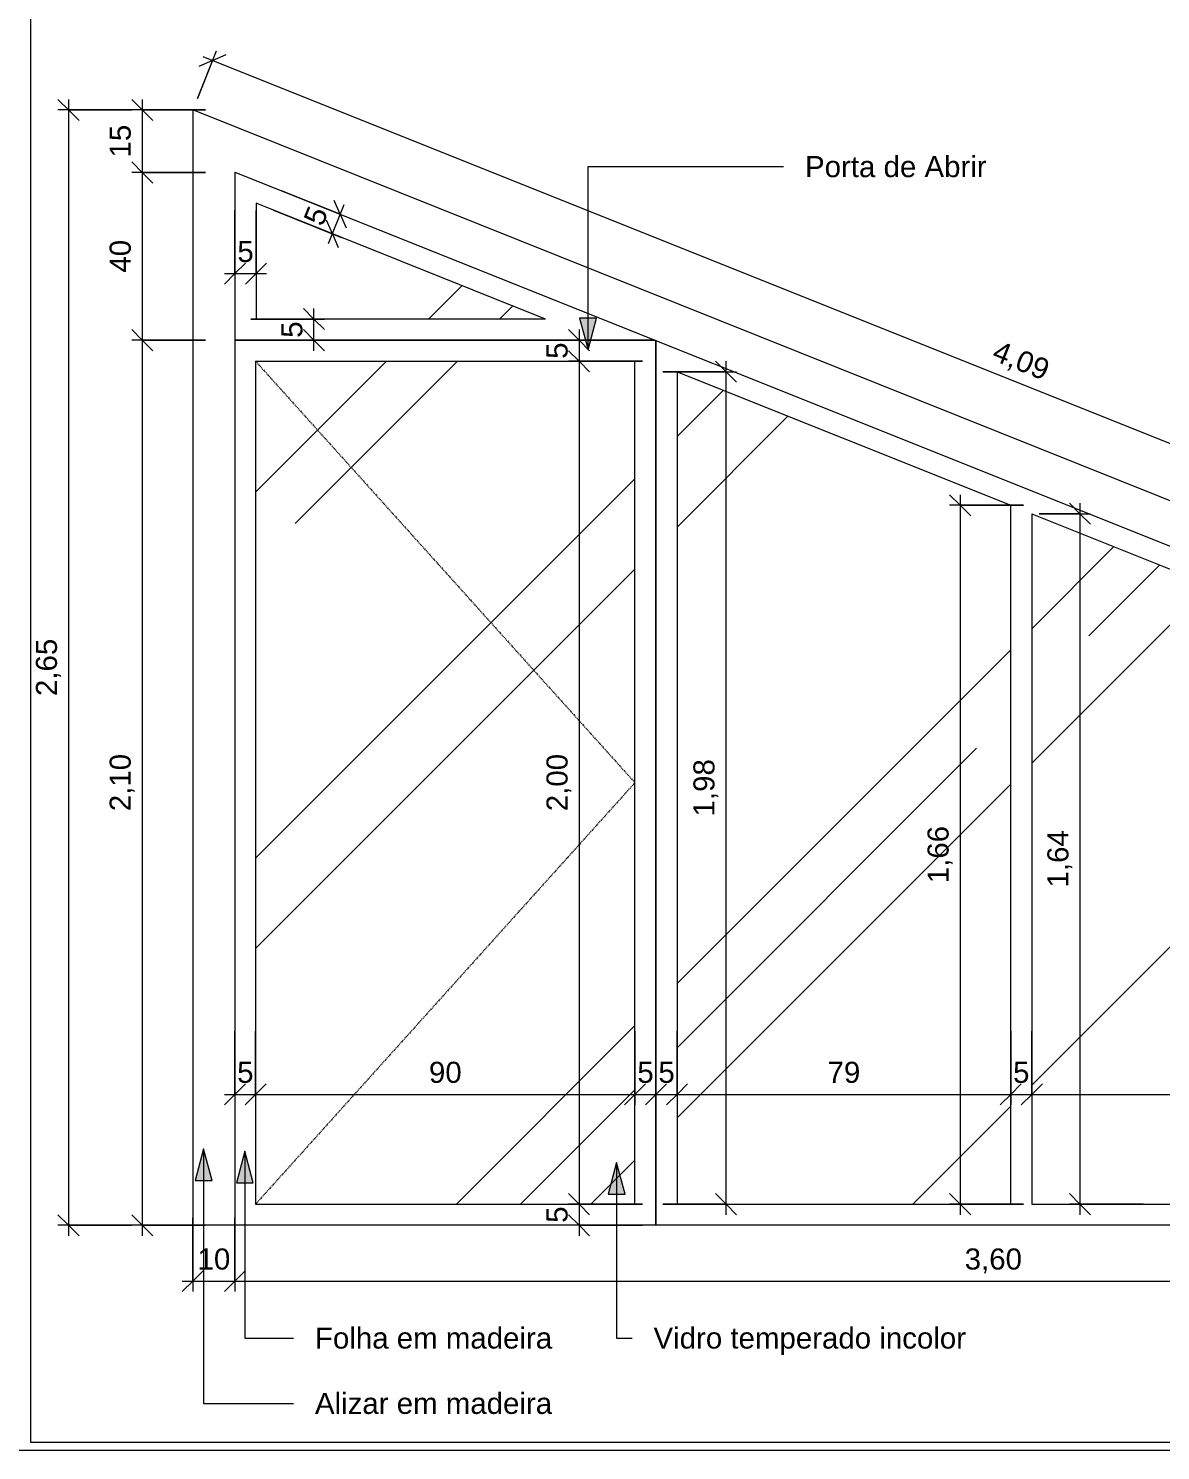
# Model space of a CAD drawing. Header units: millimetres. Extents: x 502 to 50962, y -45 to 5297.
# Drawn here: x 27189 to 29875, y -45 to 3329 of the extents above; entities that cross this region are included whole.
import ezdxf

# ---------------------------------------------------------------- set-up
doc = ezdxf.new("R2010")
doc.units = ezdxf.units.MM
doc.linetypes.add('Overhead', pattern=[3.96875, 2.38125, -1.5875])
for name, color, linetype, lineweight in [('A-ANNO-DIMS', 211, 'Continuous', 9), ('A-ANNO-DIMS-25', 211, 'Continuous', 9), ('A-DETL-THIN', 151, 'Continuous', 9), ('A-DOOR', 31, 'Continuous', 25), ('A-FLOR-OVHD', 1, 'Overhead', 9), ('G-ANNO-TEXT', 231, 'Continuous', 9)]:
    doc.layers.add(name, color=color, linetype=linetype, lineweight=lineweight)
doc.styles.add('@Arial Unicode MS', font='', dxfattribs={"height": 50})
doc.styles.add('Arial_2', font='arial.ttf', dxfattribs={"height": 50})
doc.styles.get('@Arial Unicode MS').set_extended_font_data('@Arial Unicode MS')
doc.dimstyles.new('CRT_-__Metros_-_Linha_de_chamada_3_5_mm', dxfattribs={"dimscale": 304.8, "dimtxt": 50.292243, "dimasz": 0.164042, "dimexe": 0.082021, "dimexo": 0.0625, "dimgap": 0.04101, "dimtad": 1, "dimlfac": 0.001, "dimrnd": 0.01, "dimzin": 0, "dimdsep": 46, "dimtxsty": '@Arial Unicode MS', "dimblk1": 'OBLIQUE', "dimblk2": 'OBLIQUE', "dimsah": 1, "dimcen": 0.09, "dimdle": 0.082021, "dimazin": 0, "dimtfac": 1, "dimtdec": 4, "dimtix": 1, "dimtmove": 0, "dimatfit": 3, "dimfxl": 0.492126, "dimfxlon": 1, "dimtvp": 1, "dimtolj": 1, "dimtzin": 0, "dimarcsym": 2})
doc.dimstyles.new('CRT_-__Metros_-_Linha_de_chamada_3_5_mm_1', dxfattribs={"dimscale": 304.8, "dimtxt": 50.292243, "dimasz": 0.164042, "dimexe": 0.082021, "dimexo": 0.0625, "dimgap": 0.04101, "dimtad": 1, "dimdec": 0, "dimlfac": 0.1, "dimdsep": 46, "dimtxsty": '@Arial Unicode MS', "dimblk1": 'OBLIQUE', "dimblk2": 'OBLIQUE', "dimsah": 1, "dimcen": 0.09, "dimdle": 0.082021, "dimazin": 0, "dimtfac": 1, "dimtdec": 4, "dimtix": 1, "dimtmove": 0, "dimatfit": 3, "dimfxl": 0.492126, "dimfxlon": 1, "dimtvp": 1, "dimtolj": 1, "dimtzin": 0, "dimarcsym": 2})
pattern_1 = [(45, (12309.4, 489.3), (969.87, 2586.3), [17145, -2286, 5715, -1143]), (45, (13829.6, 1060.8), (-1883.16, 266.7), [3429, -377.2, 6858, -857.25]), (45, (12880.9, 1460.8), (3661.25, 4744.27), [9144, -1600.2, 4572, -1143])]

# ---------------------------------------------------------------- blocks, each defined once
blk = doc.blocks.new('Family - ___-4161204-DETALHAMENTO DE PORTAS 02')
at = {"lineweight": 9}
h = blk.add_hatch(dxfattribs=at)
h.set_pattern_fill('FP_15', color=254, style=0, pattern_type=2)
h.set_pattern_definition(pattern_1)
h.paths.add_polyline_path([(14058.4, 539.3), (14058.4, 1514.2), (13267.7, 1830.6), (13267.7, 539.3)])
h.paths.add_polyline_path([(13217.7, 539.3), (13217.7, 1850.7), (12401.1, 2177.5), (12401.1, 539.3)])
h.paths.add_polyline_path([(12351.1, 539.3), (12351.1, 2197.5), (11559.4, 2514.3), (11559.4, 539.3)])
h.paths.add_polyline_path([(11247.2, 2639.3), (10560.4, 2914.1), (10560.4, 2639.3), (10746.5, 2639.3)])
at = {"layer": 'A-DOOR', "lineweight": 9}
h = blk.add_hatch(dxfattribs=at)
h.set_pattern_fill('FP_15', color=256, style=0, pattern_type=2)
h.set_pattern_definition(pattern_1)
h.paths.add_polyline_path([(10559.4, 539.3), (11459.4, 539.3), (11459.4, 2539.3), (10559.4, 2539.3), (10559.4, 1439.3)])
for p, q in [((10410.4, 3135.7), (10410.4, 489.3)), ((14208.4, 1615.7), (10410.4, 3135.7)), ((10510.4, 2988), (10510.4, 489.3)), ((10510.4, 2988), (14108.4, 1548.1)), ((11247.2, 2639.3), (10560.4, 2914.1)), ((10560.4, 2914.1), (10560.4, 2639.3)), ((11247.2, 2639.3), (10560.4, 2639.3)), ((11506.7, 2589.3), (10510.4, 2589.3)), ((10510.4, 2589.3), (11506.7, 2589.3)), ((11509.4, 489.3), (11509.4, 2588.2)), ((11509.4, 2588.2), (11509.4, 489.3)), ((10559.4, 2539.3), (10559.4, 539.3)), ((10559.4, 2539.3), (11459.4, 2539.3)), ((11459.4, 539.3), (11459.4, 2539.3)), ((11559.4, 2514.3), (11559.4, 539.3)), ((11559.4, 2514.3), (12351.1, 2197.5)), ((12351.1, 539.3), (12351.1, 2197.5)), ((12401.1, 2177.5), (12401.1, 539.3)), ((12401.1, 2177.5), (13217.7, 1850.7)), ((13217.7, 539.3), (13217.7, 1850.7)), ((13267.7, 1830.6), (13267.7, 539.3)), ((14058.4, 1514.2), (13267.7, 1830.6)), ((14208.4, 489.3), (14208.4, 1615.7)), ((14108.4, 1548.1), (14108.4, 489.3)), ((14058.4, 539.3), (14058.4, 1514.2)), ((10559.4, 539.3), (11459.4, 539.3)), ((11559.4, 539.3), (12351.1, 539.3)), ((12401.1, 539.3), (13217.7, 539.3)), ((13267.7, 539.3), (14058.4, 539.3)), ((10510.4, 489.3), (10410.4, 489.3)), ((11509.4, 489.3), (10510.4, 489.3)), ((11509.4, 489.3), (10539.4, 489.3)), ((14108.4, 489.3), (11509.4, 489.3)), ((14108.4, 489.3), (14208.4, 489.3))]:
    blk.add_line(p, q, dxfattribs=at)
blk = doc.blocks.new('DIMBLOCK76-DETALHAMENTO DE PORTAS 02')
at = {"layer": 'A-ANNO-DIMS-25', "lineweight": 18, "transparency": 16777216}
for p, q in [((28495.9, 2589.3), (28470.9, 2614.3)), ((28495.9, 2589.3), (28520.9, 2564.3)), ((28495.9, 2539.3), (28470.9, 2564.3)), ((28495.9, 2539.3), (28520.9, 2514.3))]:
    blk.add_line(p, q, dxfattribs=at)
at = {"layer": 'A-ANNO-DIMS-25', "transparency": 16777216}
for p, q in [((28495.9, 2614.3), (28495.9, 2539.3)), ((28645.9, 2589.3), (28470.9, 2589.3)), ((28495.9, 2589.3), (28645.9, 2589.3)), ((28645.9, 2539.3), (28470.9, 2539.3)), ((28495.9, 2539.3), (28645.9, 2539.3))]:
    blk.add_line(p, q, dxfattribs=at)
at = {"layer": 'A-ANNO-DIMS-25', "color": 0, "transparency": 16777216, "insert": (28418.5, 2544.9), "char_height": 50, "width": 46.468, "attachment_point": 1, "rotation": 90, "line_spacing_factor": 1.117605, "style": '@Arial Unicode MS'}
blk.add_mtext('5', dxfattribs=at)
blk = doc.blocks.new('_Oblique')
at = {"color": 0, "linetype": 'ByBlock', "lineweight": -2}
blk.add_line((-0.5, -0.5), (0.5, 0.5), dxfattribs=at)
blk = doc.blocks.new('DIMBLOCK77-DETALHAMENTO DE PORTAS 02')
at = {"layer": 'A-ANNO-DIMS-25', "lineweight": 18, "transparency": 16777216}
for p, q in [((28495.9, 2539.3), (28470.9, 2564.3)), ((28495.9, 2539.3), (28520.9, 2514.3)), ((28495.9, 539.3), (28470.9, 564.3)), ((28495.9, 539.3), (28520.9, 514.3))]:
    blk.add_line(p, q, dxfattribs=at)
at = {"layer": 'A-ANNO-DIMS-25', "transparency": 16777216}
for p, q in [((28645.9, 2539.3), (28470.9, 2539.3)), ((28495.9, 2539.3), (28495.9, 539.3)), ((28495.9, 2539.3), (28645.9, 2539.3)), ((28645.9, 539.3), (28470.9, 539.3)), ((28495.9, 539.3), (28645.9, 539.3))]:
    blk.add_line(p, q, dxfattribs=at)
at = {"layer": 'A-ANNO-DIMS-25', "color": 0, "transparency": 16777216, "insert": (28418.5, 1471.6), "char_height": 50, "width": 162.337, "attachment_point": 1, "rotation": 90, "line_spacing_factor": 1.117605, "style": '@Arial Unicode MS'}
blk.add_mtext('2,00', dxfattribs=at)
blk = doc.blocks.new('DIMBLOCK78-DETALHAMENTO DE PORTAS 02')
at = {"layer": 'A-ANNO-DIMS-25', "lineweight": 18, "transparency": 16777216}
for p, q in [((28495.9, 539.3), (28470.9, 564.3)), ((28495.9, 489.3), (28470.9, 514.3)), ((28495.9, 539.3), (28520.9, 514.3)), ((28495.9, 489.3), (28520.9, 464.3))]:
    blk.add_line(p, q, dxfattribs=at)
at = {"layer": 'A-ANNO-DIMS-25', "transparency": 16777216}
for p, q in [((28645.9, 539.3), (28470.9, 539.3)), ((28495.9, 539.3), (28495.9, 464.3)), ((28495.9, 539.3), (28645.9, 539.3)), ((28645.9, 489.3), (28470.9, 489.3)), ((28495.9, 489.3), (28645.9, 489.3))]:
    blk.add_line(p, q, dxfattribs=at)
at = {"layer": 'A-ANNO-DIMS-25', "color": 0, "transparency": 16777216, "insert": (28418.5, 494.9), "char_height": 50, "width": 46.468, "attachment_point": 1, "rotation": 90, "line_spacing_factor": 1.117605, "style": '@Arial Unicode MS'}
blk.add_mtext('5', dxfattribs=at)
blk = doc.blocks.new('DIMBLOCK79-DETALHAMENTO DE PORTAS 02')
at = {"layer": 'A-ANNO-DIMS-25', "transparency": 16777216}
for p, q in [((27679.3, 949.7), (27679.3, 774.7)), ((27679.3, 799.7), (27679.3, 949.7)), ((27728.3, 949.7), (27728.3, 774.7)), ((27728.3, 799.7), (27728.3, 949.7)), ((27654.3, 799.7), (27728.3, 799.7))]:
    blk.add_line(p, q, dxfattribs=at)
at = {"layer": 'A-ANNO-DIMS-25', "lineweight": 18, "transparency": 16777216}
for p, q in [((27679.3, 799.7), (27704.3, 824.7)), ((27728.3, 799.7), (27753.3, 824.7)), ((27679.3, 799.7), (27654.3, 774.7)), ((27728.3, 799.7), (27703.3, 774.7))]:
    blk.add_line(p, q, dxfattribs=at)
at = {"layer": 'A-ANNO-DIMS-25', "color": 0, "transparency": 16777216, "insert": (27684.5, 877.1), "char_height": 50, "width": 46.468, "attachment_point": 1, "line_spacing_factor": 1.117605, "style": '@Arial Unicode MS'}
blk.add_mtext('5', dxfattribs=at)
blk = doc.blocks.new('DIMBLOCK80-DETALHAMENTO DE PORTAS 02')
at = {"layer": 'A-ANNO-DIMS-25', "transparency": 16777216}
for p, q in [((27728.3, 949.7), (27728.3, 774.7)), ((27728.3, 799.7), (27728.3, 949.7)), ((28628.3, 949.7), (28628.3, 774.7)), ((28628.3, 799.7), (28628.3, 949.7)), ((27728.3, 799.7), (28628.3, 799.7))]:
    blk.add_line(p, q, dxfattribs=at)
at = {"layer": 'A-ANNO-DIMS-25', "lineweight": 18, "transparency": 16777216}
for p, q in [((27728.3, 799.7), (27753.3, 824.7)), ((28628.3, 799.7), (28653.3, 824.7)), ((27728.3, 799.7), (27703.3, 774.7)), ((28628.3, 799.7), (28603.3, 774.7))]:
    blk.add_line(p, q, dxfattribs=at)
at = {"layer": 'A-ANNO-DIMS-25', "color": 0, "transparency": 16777216, "insert": (28139.6, 877.1), "char_height": 50, "width": 92.937, "attachment_point": 1, "line_spacing_factor": 1.117605, "style": '@Arial Unicode MS'}
blk.add_mtext('90', dxfattribs=at)
blk = doc.blocks.new('DIMBLOCK81-DETALHAMENTO DE PORTAS 02')
at = {"layer": 'A-ANNO-DIMS-25', "transparency": 16777216}
for p, q in [((28628.3, 949.7), (28628.3, 774.7)), ((28628.3, 799.7), (28628.3, 949.7)), ((28678.3, 949.7), (28678.3, 774.7)), ((28678.3, 799.7), (28678.3, 949.7)), ((28628.3, 799.7), (28678.3, 799.7))]:
    blk.add_line(p, q, dxfattribs=at)
at = {"layer": 'A-ANNO-DIMS-25', "lineweight": 18, "transparency": 16777216}
for p, q in [((28628.3, 799.7), (28653.3, 824.7)), ((28678.3, 799.7), (28703.3, 824.7)), ((28628.3, 799.7), (28603.3, 774.7)), ((28678.3, 799.7), (28653.3, 774.7))]:
    blk.add_line(p, q, dxfattribs=at)
at = {"layer": 'A-ANNO-DIMS-25', "color": 0, "transparency": 16777216, "insert": (28634, 877.1), "char_height": 50, "width": 46.468, "attachment_point": 1, "line_spacing_factor": 1.117605, "style": '@Arial Unicode MS'}
blk.add_mtext('5', dxfattribs=at)
blk = doc.blocks.new('DIMBLOCK82-DETALHAMENTO DE PORTAS 02')
at = {"layer": 'A-ANNO-DIMS-25', "transparency": 16777216}
for p, q in [((28678.3, 949.7), (28678.3, 774.7)), ((28678.3, 799.7), (28678.3, 949.7)), ((28728.3, 949.7), (28728.3, 774.7)), ((28728.3, 799.7), (28728.3, 949.7)), ((28678.3, 799.7), (28728.3, 799.7))]:
    blk.add_line(p, q, dxfattribs=at)
at = {"layer": 'A-ANNO-DIMS-25', "lineweight": 18, "transparency": 16777216}
for p, q in [((28678.3, 799.7), (28703.3, 824.7)), ((28728.3, 799.7), (28753.3, 824.7)), ((28678.3, 799.7), (28653.3, 774.7)), ((28728.3, 799.7), (28703.3, 774.7))]:
    blk.add_line(p, q, dxfattribs=at)
at = {"layer": 'A-ANNO-DIMS-25', "color": 0, "transparency": 16777216, "insert": (28684, 877.1), "char_height": 50, "width": 46.468, "attachment_point": 1, "line_spacing_factor": 1.117605, "style": '@Arial Unicode MS'}
blk.add_mtext('5', dxfattribs=at)
blk = doc.blocks.new('DIMBLOCK83-DETALHAMENTO DE PORTAS 02')
at = {"layer": 'A-ANNO-DIMS-25', "transparency": 16777216}
for p, q in [((28728.3, 949.7), (28728.3, 774.7)), ((28728.3, 799.7), (28728.3, 949.7)), ((29520, 949.7), (29520, 774.7)), ((29520, 799.7), (29520, 949.7)), ((28728.3, 799.7), (29520, 799.7))]:
    blk.add_line(p, q, dxfattribs=at)
at = {"layer": 'A-ANNO-DIMS-25', "lineweight": 18, "transparency": 16777216}
for p, q in [((28728.3, 799.7), (28753.3, 824.7)), ((29520, 799.7), (29545, 824.7)), ((28728.3, 799.7), (28703.3, 774.7)), ((29520, 799.7), (29495, 774.7))]:
    blk.add_line(p, q, dxfattribs=at)
at = {"layer": 'A-ANNO-DIMS-25', "color": 0, "transparency": 16777216, "insert": (29085.4, 877.1), "char_height": 50, "width": 92.937, "attachment_point": 1, "line_spacing_factor": 1.117605, "style": '@Arial Unicode MS'}
blk.add_mtext('79', dxfattribs=at)
blk = doc.blocks.new('DIMBLOCK84-DETALHAMENTO DE PORTAS 02')
at = {"layer": 'A-ANNO-DIMS-25', "transparency": 16777216}
for p, q in [((29520, 949.7), (29520, 774.7)), ((29520, 799.7), (29520, 949.7)), ((29570, 949.7), (29570, 774.7)), ((29570, 799.7), (29570, 949.7)), ((29520, 799.7), (29570, 799.7))]:
    blk.add_line(p, q, dxfattribs=at)
at = {"layer": 'A-ANNO-DIMS-25', "lineweight": 18, "transparency": 16777216}
for p, q in [((29520, 799.7), (29545, 824.7)), ((29570, 799.7), (29595, 824.7)), ((29520, 799.7), (29495, 774.7)), ((29570, 799.7), (29545, 774.7))]:
    blk.add_line(p, q, dxfattribs=at)
at = {"layer": 'A-ANNO-DIMS-25', "color": 0, "transparency": 16777216, "insert": (29525.6, 877.1), "char_height": 50, "width": 46.468, "attachment_point": 1, "line_spacing_factor": 1.117605, "style": '@Arial Unicode MS'}
blk.add_mtext('5', dxfattribs=at)
blk = doc.blocks.new('DIMBLOCK85-DETALHAMENTO DE PORTAS 02')
at = {"layer": 'A-ANNO-DIMS-25', "transparency": 16777216}
for p, q in [((29570, 949.7), (29570, 774.7)), ((29570, 799.7), (29570, 949.7)), ((30386.6, 949.7), (30386.6, 774.7)), ((30386.6, 799.7), (30386.6, 949.7)), ((29570, 799.7), (30386.6, 799.7))]:
    blk.add_line(p, q, dxfattribs=at)
at = {"layer": 'A-ANNO-DIMS-25', "lineweight": 18, "transparency": 16777216}
for p, q in [((29570, 799.7), (29595, 824.7)), ((30386.6, 799.7), (30411.6, 824.7)), ((29570, 799.7), (29545, 774.7)), ((30386.6, 799.7), (30361.6, 774.7))]:
    blk.add_line(p, q, dxfattribs=at)
at = {"layer": 'A-ANNO-DIMS-25', "color": 0, "transparency": 16777216, "insert": (29939.6, 877.1), "char_height": 50, "width": 92.937, "attachment_point": 1, "line_spacing_factor": 1.117605, "style": '@Arial Unicode MS'}
blk.add_mtext('82', dxfattribs=at)
blk = doc.blocks.new('DIMBLOCK89-DETALHAMENTO DE PORTAS 02')
at = {"layer": 'A-ANNO-DIMS-25', "lineweight": 18, "transparency": 16777216}
for p, q in [((28844.5, 2514.3), (28819.5, 2539.3)), ((28844.5, 2514.3), (28869.5, 2489.3)), ((28844.5, 539.3), (28819.5, 564.3)), ((28844.5, 539.3), (28869.5, 514.3))]:
    blk.add_line(p, q, dxfattribs=at)
at = {"layer": 'A-ANNO-DIMS-25', "transparency": 16777216}
for p, q in [((28844.5, 514.3), (28844.5, 2539.3)), ((28694.5, 2514.3), (28869.5, 2514.3)), ((28844.5, 2514.3), (28694.5, 2514.3)), ((28694.5, 539.3), (28869.5, 539.3)), ((28844.5, 539.3), (28694.5, 539.3))]:
    blk.add_line(p, q, dxfattribs=at)
at = {"layer": 'A-ANNO-DIMS-25', "color": 0, "transparency": 16777216, "insert": (28767.1, 1459.2), "char_height": 50, "width": 162.337, "attachment_point": 1, "rotation": 90, "line_spacing_factor": 1.117605, "style": '@Arial Unicode MS'}
blk.add_mtext('1,98', dxfattribs=at)
blk = doc.blocks.new('DIMBLOCK90-DETALHAMENTO DE PORTAS 02')
at = {"layer": 'A-ANNO-DIMS-25', "lineweight": 18, "transparency": 16777216}
for p, q in [((29400, 2197.5), (29375, 2222.5)), ((29400, 2197.5), (29425, 2172.5)), ((29400, 539.3), (29375, 564.3)), ((29400, 539.3), (29425, 514.3))]:
    blk.add_line(p, q, dxfattribs=at)
at = {"layer": 'A-ANNO-DIMS-25', "transparency": 16777216}
for p, q in [((29550, 2197.5), (29375, 2197.5)), ((29400, 2222.5), (29400, 514.3)), ((29400, 2197.5), (29550, 2197.5)), ((29550, 539.3), (29375, 539.3)), ((29400, 539.3), (29550, 539.3))]:
    blk.add_line(p, q, dxfattribs=at)
at = {"layer": 'A-ANNO-DIMS-25', "color": 0, "transparency": 16777216, "insert": (29322.6, 1300.7), "char_height": 50, "width": 162.337, "attachment_point": 1, "rotation": 90, "line_spacing_factor": 1.117605, "style": '@Arial Unicode MS'}
blk.add_mtext('1,66', dxfattribs=at)
blk = doc.blocks.new('DIMBLOCK91-DETALHAMENTO DE PORTAS 02')
at = {"layer": 'A-ANNO-DIMS-25', "lineweight": 18, "transparency": 16777216}
for p, q in [((29684.3, 2177.5), (29659.3, 2202.5)), ((29684.3, 2177.5), (29709.3, 2152.5)), ((29684.3, 539.3), (29659.3, 564.3)), ((29684.3, 539.3), (29709.3, 514.3))]:
    blk.add_line(p, q, dxfattribs=at)
at = {"layer": 'A-ANNO-DIMS-25', "transparency": 16777216}
for p, q in [((29684.3, 2202.5), (29684.3, 514.3)), ((29587.3, 2177.5), (29709.3, 2177.5)), ((29684.3, 2177.5), (29587.3, 2177.5)), ((29834.3, 539.3), (29659.3, 539.3)), ((29684.3, 539.3), (29834.3, 539.3))]:
    blk.add_line(p, q, dxfattribs=at)
at = {"layer": 'A-ANNO-DIMS-25', "color": 0, "transparency": 16777216, "insert": (29606.9, 1290.7), "char_height": 50, "width": 162.337, "attachment_point": 1, "rotation": 90, "line_spacing_factor": 1.117605, "style": '@Arial Unicode MS'}
blk.add_mtext('1,64', dxfattribs=at)
blk = doc.blocks.new('DIMBLOCK97-DETALHAMENTO DE PORTAS 02')
at = {"layer": 'A-ANNO-DIMS-25', "transparency": 16777216}
for p, q in [((27579.3, 506.7), (27579.3, 331.7)), ((27579.3, 356.7), (27579.3, 506.7)), ((27679.3, 506.7), (27679.3, 331.7)), ((27679.3, 356.7), (27679.3, 506.7)), ((27554.3, 356.7), (27679.3, 356.7))]:
    blk.add_line(p, q, dxfattribs=at)
at = {"layer": 'A-ANNO-DIMS-25', "lineweight": 18, "transparency": 16777216}
for p, q in [((27579.3, 356.7), (27604.3, 381.7)), ((27679.3, 356.7), (27704.3, 381.7)), ((27579.3, 356.7), (27554.3, 331.7)), ((27679.3, 356.7), (27654.3, 331.7))]:
    blk.add_line(p, q, dxfattribs=at)
at = {"layer": 'A-ANNO-DIMS-25', "color": 0, "transparency": 16777216, "insert": (27590.6, 434.1), "char_height": 50, "width": 92.937, "attachment_point": 1, "line_spacing_factor": 1.117605, "style": '@Arial Unicode MS'}
blk.add_mtext('10', dxfattribs=at)
blk = doc.blocks.new('DIMBLOCK98-DETALHAMENTO DE PORTAS 02')
at = {"layer": 'A-ANNO-DIMS-25', "transparency": 16777216}
for p, q in [((27679.3, 506.7), (27679.3, 331.7)), ((27679.3, 356.7), (27679.3, 506.7)), ((31277.3, 506.7), (31277.3, 331.7)), ((31277.3, 356.7), (31277.3, 506.7)), ((27679.3, 356.7), (31277.3, 356.7))]:
    blk.add_line(p, q, dxfattribs=at)
at = {"layer": 'A-ANNO-DIMS-25', "lineweight": 18, "transparency": 16777216}
for p, q in [((27679.3, 356.7), (27704.3, 381.7)), ((31277.3, 356.7), (31302.3, 381.7)), ((27679.3, 356.7), (27654.3, 331.7)), ((31277.3, 356.7), (31252.3, 331.7))]:
    blk.add_line(p, q, dxfattribs=at)
at = {"layer": 'A-ANNO-DIMS-25', "color": 0, "transparency": 16777216, "insert": (29410.7, 434.1), "char_height": 50, "width": 162.337, "attachment_point": 1, "line_spacing_factor": 1.117605, "style": '@Arial Unicode MS'}
blk.add_mtext('3,60', dxfattribs=at)
blk = doc.blocks.new('DIMBLOCK100-DETALHAMENTO DE PORTAS 02')
at = {"layer": 'A-ANNO-DIMS-25', "lineweight": 18, "transparency": 16777216}
for p, q in [((27459.4, 3135.7), (27434.4, 3160.7)), ((27459.4, 3135.7), (27484.4, 3110.7)), ((27459.4, 2987.2), (27434.4, 3012.2)), ((27459.4, 2987.2), (27484.4, 2962.2))]:
    blk.add_line(p, q, dxfattribs=at)
at = {"layer": 'A-ANNO-DIMS-25', "transparency": 16777216}
for p, q in [((27459.4, 3160.7), (27459.4, 2987.2)), ((27609.4, 3135.7), (27434.4, 3135.7)), ((27459.4, 3135.7), (27609.4, 3135.7)), ((27609.4, 2987.2), (27434.4, 2987.2)), ((27459.4, 2987.2), (27609.4, 2987.2))]:
    blk.add_line(p, q, dxfattribs=at)
at = {"layer": 'A-ANNO-DIMS-25', "color": 0, "transparency": 16777216, "insert": (27382, 3022.7), "char_height": 50, "width": 92.937, "attachment_point": 1, "rotation": 90, "line_spacing_factor": 1.117605, "style": '@Arial Unicode MS'}
blk.add_mtext('15', dxfattribs=at)
blk = doc.blocks.new('DIMBLOCK101-DETALHAMENTO DE PORTAS 02')
at = {"layer": 'A-ANNO-DIMS-25', "lineweight": 18, "transparency": 16777216}
for p, q in [((27459.4, 2987.2), (27434.4, 3012.2)), ((27459.4, 2987.2), (27484.4, 2962.2)), ((27459.4, 2589.3), (27434.4, 2614.3)), ((27459.4, 2589.3), (27484.4, 2564.3))]:
    blk.add_line(p, q, dxfattribs=at)
at = {"layer": 'A-ANNO-DIMS-25', "transparency": 16777216}
for p, q in [((27609.4, 2987.2), (27434.4, 2987.2)), ((27459.4, 2987.2), (27459.4, 2589.3)), ((27459.4, 2987.2), (27609.4, 2987.2)), ((27609.4, 2589.3), (27434.4, 2589.3)), ((27459.4, 2589.3), (27609.4, 2589.3))]:
    blk.add_line(p, q, dxfattribs=at)
at = {"layer": 'A-ANNO-DIMS-25', "color": 0, "transparency": 16777216, "insert": (27382, 2749.5), "char_height": 50, "width": 92.937, "attachment_point": 1, "rotation": 90, "line_spacing_factor": 1.117605, "style": '@Arial Unicode MS'}
blk.add_mtext('40', dxfattribs=at)
blk = doc.blocks.new('DIMBLOCK102-DETALHAMENTO DE PORTAS 02')
at = {"layer": 'A-ANNO-DIMS-25', "lineweight": 18, "transparency": 16777216}
for p, q in [((27459.4, 2589.3), (27434.4, 2614.3)), ((27459.4, 2589.3), (27484.4, 2564.3)), ((27459.4, 489.3), (27434.4, 514.3)), ((27459.4, 489.3), (27484.4, 464.3))]:
    blk.add_line(p, q, dxfattribs=at)
at = {"layer": 'A-ANNO-DIMS-25', "transparency": 16777216}
for p, q in [((27609.4, 2589.3), (27434.4, 2589.3)), ((27459.4, 2589.3), (27459.4, 464.3)), ((27459.4, 2589.3), (27609.4, 2589.3)), ((27609.4, 489.3), (27434.4, 489.3)), ((27459.4, 489.3), (27609.4, 489.3))]:
    blk.add_line(p, q, dxfattribs=at)
at = {"layer": 'A-ANNO-DIMS-25', "color": 0, "transparency": 16777216, "insert": (27382, 1471.6), "char_height": 50, "width": 162.337, "attachment_point": 1, "rotation": 90, "line_spacing_factor": 1.117605, "style": '@Arial Unicode MS'}
blk.add_mtext('2,10', dxfattribs=at)
blk = doc.blocks.new('DIMBLOCK103-DETALHAMENTO DE PORTAS 02')
at = {"layer": 'A-ANNO-DIMS-25', "transparency": 16777216}
for p, q in [((27590.2, 3162.9), (27635.5, 3276.1)), ((27626.2, 3252.9), (27590.2, 3162.9)), ((27603, 3262.2), (31447.4, 1723.6)), ((31368.5, 1593.7), (31433.5, 1756.1)), ((31424.2, 1732.9), (31368.5, 1593.7))]:
    blk.add_line(p, q, dxfattribs=at)
at = {"layer": 'A-ANNO-DIMS-25', "lineweight": 18, "transparency": 16777216}
for p, q in [((27626.2, 3252.9), (27593.7, 3239)), ((27626.2, 3252.9), (27658.7, 3266.9)), ((31424.2, 1732.9), (31391.7, 1719)), ((31424.2, 1732.9), (31456.7, 1746.9))]:
    blk.add_line(p, q, dxfattribs=at)
at = {"layer": 'A-ANNO-DIMS-25', "color": 0, "transparency": 16777216, "insert": (29491.2, 2589.9), "char_height": 50, "width": 162.337, "attachment_point": 1, "rotation": 338.1882, "line_spacing_factor": 1.117605, "style": '@Arial Unicode MS'}
blk.add_mtext('4,09', dxfattribs=at)
blk = doc.blocks.new('DIMBLOCK105-DETALHAMENTO DE PORTAS 02')
at = {"layer": 'A-ANNO-DIMS-25', "transparency": 16777216}
for p, q in [((27716.8, 2639.3), (27891.8, 2639.3)), ((27866.8, 2639.3), (27716.8, 2639.3)), ((27866.8, 2564.3), (27866.8, 2664.3)), ((27716.8, 2589.3), (27891.8, 2589.3)), ((27866.8, 2589.3), (27716.8, 2589.3))]:
    blk.add_line(p, q, dxfattribs=at)
at = {"layer": 'A-ANNO-DIMS-25', "lineweight": 18, "transparency": 16777216}
for p, q in [((27866.8, 2639.3), (27841.8, 2664.3)), ((27866.8, 2639.3), (27891.8, 2614.3)), ((27866.8, 2589.3), (27841.8, 2614.3)), ((27866.8, 2589.3), (27891.8, 2564.3))]:
    blk.add_line(p, q, dxfattribs=at)
at = {"layer": 'A-ANNO-DIMS-25', "color": 0, "transparency": 16777216, "insert": (27789.4, 2594.9), "char_height": 50, "width": 46.468, "attachment_point": 1, "rotation": 90, "line_spacing_factor": 1.117605, "style": '@Arial Unicode MS'}
blk.add_mtext('5', dxfattribs=at)
blk = doc.blocks.new('DIMBLOCK106-DETALHAMENTO DE PORTAS 02')
at = {"layer": 'A-ANNO-DIMS-25', "transparency": 16777216}
for p, q in [((27789.7, 2943.8), (27952.2, 2878.8)), ((27929, 2888.1), (27789.7, 2943.8)), ((27901.1, 2818.5), (27938.3, 2911.3)), ((27771.1, 2897.4), (27933.6, 2832.4)), ((27910.4, 2841.7), (27771.1, 2897.4))]:
    blk.add_line(p, q, dxfattribs=at)
at = {"layer": 'A-ANNO-DIMS-25', "lineweight": 18, "transparency": 16777216}
for p, q in [((27929, 2888.1), (27915.1, 2920.6)), ((27910.4, 2841.7), (27896.5, 2874.2)), ((27929, 2888.1), (27942.9, 2855.6)), ((27910.4, 2841.7), (27924.3, 2809.2))]:
    blk.add_line(p, q, dxfattribs=at)
at = {"layer": 'A-ANNO-DIMS-25', "color": 0, "transparency": 16777216, "insert": (27840.6, 2875.7), "char_height": 50, "width": 46.468, "attachment_point": 1, "rotation": 68.1882, "line_spacing_factor": 1.117605, "style": '@Arial Unicode MS'}
blk.add_mtext('5', dxfattribs=at)
blk = doc.blocks.new('DIMBLOCK107-DETALHAMENTO DE PORTAS 02')
at = {"layer": 'A-ANNO-DIMS-25', "transparency": 16777216}
for p, q in [((27679.3, 2897.3), (27679.3, 2722.3)), ((27679.3, 2747.3), (27679.3, 2897.3)), ((27729.3, 2897.3), (27729.3, 2722.3)), ((27729.3, 2747.3), (27729.3, 2897.3)), ((27654.3, 2747.3), (27754.3, 2747.3))]:
    blk.add_line(p, q, dxfattribs=at)
at = {"layer": 'A-ANNO-DIMS-25', "lineweight": 18, "transparency": 16777216}
for p, q in [((27679.3, 2747.3), (27704.3, 2772.3)), ((27729.3, 2747.3), (27754.3, 2772.3)), ((27679.3, 2747.3), (27654.3, 2722.3)), ((27729.3, 2747.3), (27704.3, 2722.3))]:
    blk.add_line(p, q, dxfattribs=at)
at = {"layer": 'A-ANNO-DIMS-25', "color": 0, "transparency": 16777216, "insert": (27685, 2824.7), "char_height": 50, "width": 46.468, "attachment_point": 1, "line_spacing_factor": 1.117605, "style": '@Arial Unicode MS'}
blk.add_mtext('5', dxfattribs=at)
blk = doc.blocks.new('DIMBLOCK108-DETALHAMENTO DE PORTAS 02')
at = {"layer": 'A-ANNO-DIMS-25', "lineweight": 18, "transparency": 16777216}
for p, q in [((27284.4, 3135.7), (27259.4, 3160.7)), ((27284.4, 3135.7), (27309.4, 3110.7)), ((27284.4, 489.3), (27259.4, 514.3)), ((27284.4, 489.3), (27309.4, 464.3))]:
    blk.add_line(p, q, dxfattribs=at)
at = {"layer": 'A-ANNO-DIMS-25', "transparency": 16777216}
for p, q in [((27284.4, 3160.7), (27284.4, 464.3)), ((27434.4, 3135.7), (27259.4, 3135.7)), ((27284.4, 3135.7), (27434.4, 3135.7)), ((27434.4, 489.3), (27259.4, 489.3)), ((27284.4, 489.3), (27434.4, 489.3))]:
    blk.add_line(p, q, dxfattribs=at)
at = {"layer": 'A-ANNO-DIMS-25', "color": 0, "transparency": 16777216, "insert": (27207, 1744.9), "char_height": 50, "width": 162.337, "attachment_point": 1, "rotation": 90, "line_spacing_factor": 1.117605, "style": '@Arial Unicode MS'}
blk.add_mtext('2,65', dxfattribs=at)

msp = doc.modelspace()

# ---------------------------------------------------------------- hatches: boundary and pattern name
at = {"layer": 'G-ANNO-TEXT'}
for points in [[(28517.003, 2566.517), (28537.1, 2641.517), (28496.907, 2641.517)], [(27605.021, 670.22), (27584.925, 595.22), (27625.117, 595.22)], [(27702.77, 665.157), (27682.674, 590.157), (27722.866, 590.157)], [(28584.741, 637.844), (28564.645, 562.844), (28604.838, 562.844)]]:
    msp.add_hatch(color=7, dxfattribs=at).paths.add_polyline_path(points)

# ---------------------------------------------------------------- linework, layer by layer
at = {"layer": 'A-DETL-THIN'}
for p, q in [((27194.315, 5214.608), (27194.315, -25.392)), ((27194.315, -25.392), (31603.472, -25.392)), ((33379.651, -45.392), (17670.7, -45.392))]:
    msp.add_line(p, q, dxfattribs=at)
at = {"layer": 'A-FLOR-OVHD'}
for p, q in [((27728.312, 2539.277), (28628.312, 1539.277)), ((28628.312, 1539.277), (27728.312, 539.277))]:
    msp.add_line(p, q, dxfattribs=at)
at = {"layer": 'G-ANNO-TEXT', "color": 7}
for p, q in [((28517.003, 3001.111), (28981.137, 3001.111)), ((28517.003, 2566.517), (28517.003, 3001.111)), ((28537.1, 2641.517), (28496.907, 2641.517)), ((28496.907, 2641.517), (28517.003, 2566.517)), ((28517.003, 2566.517), (28537.1, 2641.517)), ((27605.021, 670.22), (27584.925, 595.22)), ((27625.117, 595.22), (27605.021, 670.22)), ((27605.021, 670.22), (27605.021, 66.551)), ((27702.77, 665.157), (27682.674, 590.157)), ((27722.866, 590.157), (27702.77, 665.157)), ((27702.77, 665.157), (27702.77, 221.586)), ((28584.741, 637.844), (28564.645, 562.844)), ((28604.838, 562.844), (28584.741, 637.844)), ((28584.741, 637.844), (28584.741, 221.586)), ((27584.925, 595.22), (27625.117, 595.22)), ((27682.674, 590.157), (27722.866, 590.157)), ((28564.645, 562.844), (28604.838, 562.844)), ((27702.77, 221.586), (27818.305, 221.586)), ((28584.741, 221.586), (28621.588, 221.586)), ((27605.021, 66.551), (27818.305, 66.551))]:
    msp.add_line(p, q, dxfattribs=at)

# ---------------------------------------------------------------- block references
at = {"layer": 'A-DOOR', "lineweight": 9}
msp.add_blockref('Family - ___-4161204-DETALHAMENTO DE PORTAS 02', (17168.896, 0), dxfattribs=at)

# ---------------------------------------------------------------- texts
at = {"layer": 'G-ANNO-TEXT', "color": 7, "char_height": 50, "attachment_point": 1, "style": 'Arial_2'}
for s, insert, width in [('Porta de Abrir', (29031.937, 3026.111), 533.12219), ('Folha em madeira', (27869.105, 246.586), 697.46812), ('Vidro temperado incolor', (28672.388, 246.586), 919.93641), ('Alizar em madeira', (27869.105, 91.551), 697.46812)]:
    msp.add_mtext(s, dxfattribs=dict(at, insert=insert, width=width))

# ---------------------------------------------------------------- dimensions: what is measured, and where the dimension line sits
at = {"layer": 'A-ANNO-DIMS'}
for base, p1, p2, angle, dimstyle, override, picture, middle in [((31424.212, 1732.93), (27590.191, 3162.925), (31368.478, 1593.668), 338.188187, 'CRT_-__Metros_-_Linha_de_chamada_3_5_mm', {"dimpost": '<>', "dimfxl": 4091.212386}, 'DIMBLOCK103-DETALHAMENTO DE PORTAS 02', (29539.348, 2528.252)), ((27284.435, 489.277), (27434.435, 3135.743), (27434.435, 489.277), 90, 'CRT_-__Metros_-_Linha_de_chamada_3_5_mm', {"dimpost": '<>', "dimfxl": 2646.4655}, 'DIMBLOCK108-DETALHAMENTO DE PORTAS 02', (27246.39, 1812.51)), ((27459.435, 2987.169), (27609.435, 3135.743), (27609.435, 2987.169), 90, 'CRT_-__Metros_-_Linha_de_chamada_3_5_mm_1', {"dimpost": '<>', "dimfxl": 148.574087}, 'DIMBLOCK100-DETALHAMENTO DE PORTAS 02', (27421.39, 3061.456)), ((27459.435, 2589.277), (27609.435, 2987.169), (27609.435, 2589.277), 90, 'CRT_-__Metros_-_Linha_de_chamada_3_5_mm_1', {"dimpost": '<>', "dimfxl": 397.891413}, 'DIMBLOCK101-DETALHAMENTO DE PORTAS 02', (27421.39, 2788.223)), ((27928.976, 2888.092), (27771.137, 2897.406), (27789.715, 2943.826), 68.188187, 'CRT_-__Metros_-_Linha_de_chamada_3_5_mm_1', {"dimpost": '<>', "dimfxl": 50}, 'DIMBLOCK106-DETALHAMENTO DE PORTAS 02', (27884.476, 2878.974)), ((27866.77, 2639.277), (27716.77, 2589.277), (27716.77, 2639.277), 90, 'CRT_-__Metros_-_Linha_de_chamada_3_5_mm_1', {"dimpost": '<>', "dimfxl": 50}, 'DIMBLOCK105-DETALHAMENTO DE PORTAS 02', (27828.843, 2614.277)), ((27459.435, 489.277), (27609.435, 2589.277), (27609.435, 489.277), 90, 'CRT_-__Metros_-_Linha_de_chamada_3_5_mm', {"dimpost": '<>', "dimfxl": 2100}, 'DIMBLOCK102-DETALHAMENTO DE PORTAS 02', (27421.39, 1539.277)), ((28495.937, 2539.277), (28645.937, 2589.277), (28645.937, 2539.277), 90, 'CRT_-__Metros_-_Linha_de_chamada_3_5_mm_1', {"dimpost": '<>', "dimfxl": 50}, 'DIMBLOCK76-DETALHAMENTO DE PORTAS 02', (28458.011, 2564.277)), ((28495.937, 539.277), (28645.937, 2539.277), (28645.937, 539.277), 90, 'CRT_-__Metros_-_Linha_de_chamada_3_5_mm', {"dimpost": '<>', "dimfxl": 2000}, 'DIMBLOCK77-DETALHAMENTO DE PORTAS 02', (28457.891, 1539.277)), ((28844.488, 2514.334), (28694.488, 539.277), (28694.488, 2514.334), 90, 'CRT_-__Metros_-_Linha_de_chamada_3_5_mm', {"dimpost": '<>', "dimfxl": 1975.056797}, 'DIMBLOCK89-DETALHAMENTO DE PORTAS 02', (28806.443, 1526.806)), ((29400.046, 539.277), (29550.046, 2197.501), (29550.046, 539.277), 90, 'CRT_-__Metros_-_Linha_de_chamada_3_5_mm', {"dimpost": '<>', "dimfxl": 1658.223375}, 'DIMBLOCK90-DETALHAMENTO DE PORTAS 02', (29362, 1368.389)), ((29684.285, 539.277), (29587.339, 2177.49), (29834.285, 539.277), 90, 'CRT_-__Metros_-_Linha_de_chamada_3_5_mm', {"dimpost": '<>', "dimfxl": 1656.720671}, 'DIMBLOCK91-DETALHAMENTO DE PORTAS 02', (29646.239, 1358.384)), ((28495.937, 489.277), (28645.937, 539.277), (28645.937, 489.277), 90, 'CRT_-__Metros_-_Linha_de_chamada_3_5_mm_1', {"dimpost": '<>', "dimfxl": 50}, 'DIMBLOCK78-DETALHAMENTO DE PORTAS 02', (28458.011, 514.277))]:
    dim = msp.add_linear_dim(base=base, p1=p1, p2=p2, angle=angle, dimstyle=dimstyle, override=override, dxfattribs=at)
    dim.commit()
    dim.dimension.update_dxf_attribs({"geometry": picture, "text_midpoint": middle})
for base, p1, p2, dimstyle, override, picture, middle in [((27729.312, 2747.281), (27679.312, 2897.281), (27729.312, 2897.281), 'CRT_-__Metros_-_Linha_de_chamada_3_5_mm_1', {"dimpost": '<>', "dimfxl": 50}, 'DIMBLOCK107-DETALHAMENTO DE PORTAS 02', (27704.312, 2785.207)), ((27728.312, 799.655), (27679.312, 949.655), (27728.312, 949.655), 'CRT_-__Metros_-_Linha_de_chamada_3_5_mm_1', {"dimpost": '<>', "dimfxl": 49}, 'DIMBLOCK79-DETALHAMENTO DE PORTAS 02', (27703.812, 837.581)), ((28628.312, 799.655), (27728.312, 949.655), (28628.312, 949.655), 'CRT_-__Metros_-_Linha_de_chamada_3_5_mm_1', {"dimpost": '<>', "dimfxl": 900}, 'DIMBLOCK80-DETALHAMENTO DE PORTAS 02', (28178.312, 837.701)), ((28678.312, 799.655), (28628.312, 949.655), (28678.312, 949.655), 'CRT_-__Metros_-_Linha_de_chamada_3_5_mm_1', {"dimpost": '<>', "dimfxl": 50}, 'DIMBLOCK81-DETALHAMENTO DE PORTAS 02', (28653.312, 837.581)), ((28728.312, 799.655), (28678.312, 949.655), (28728.312, 949.655), 'CRT_-__Metros_-_Linha_de_chamada_3_5_mm_1', {"dimpost": '<>', "dimfxl": 50}, 'DIMBLOCK82-DETALHAMENTO DE PORTAS 02', (28703.312, 837.581)), ((29519.979, 799.655), (28728.312, 949.655), (29519.979, 949.655), 'CRT_-__Metros_-_Linha_de_chamada_3_5_mm_1', {"dimpost": '<>', "dimfxl": 791.666667}, 'DIMBLOCK83-DETALHAMENTO DE PORTAS 02', (29124.145, 837.701)), ((29569.979, 799.655), (29519.979, 949.655), (29569.979, 949.655), 'CRT_-__Metros_-_Linha_de_chamada_3_5_mm_1', {"dimpost": '<>', "dimfxl": 50}, 'DIMBLOCK84-DETALHAMENTO DE PORTAS 02', (29544.979, 837.581)), ((30386.645, 799.655), (29569.979, 949.655), (30386.645, 949.655), 'CRT_-__Metros_-_Linha_de_chamada_3_5_mm_1', {"dimpost": '<>', "dimfxl": 816.666667}, 'DIMBLOCK85-DETALHAMENTO DE PORTAS 02', (29978.312, 837.701)), ((27679.312, 356.709), (27579.312, 506.709), (27679.312, 506.709), 'CRT_-__Metros_-_Linha_de_chamada_3_5_mm_1', {"dimpost": '<>', "dimfxl": 100}, 'DIMBLOCK97-DETALHAMENTO DE PORTAS 02', (27629.312, 394.755)), ((31277.312, 356.709), (27679.312, 506.709), (31277.312, 506.709), 'CRT_-__Metros_-_Linha_de_chamada_3_5_mm', {"dimpost": '<>', "dimfxl": 3598}, 'DIMBLOCK98-DETALHAMENTO DE PORTAS 02', (29478.312, 394.755))]:
    dim = msp.add_linear_dim(base=base, p1=p1, p2=p2, dimstyle=dimstyle, override=override, dxfattribs=at)
    dim.commit()
    dim.dimension.update_dxf_attribs({"geometry": picture, "text_midpoint": middle})

doc.saveas('drawing.dxf')
